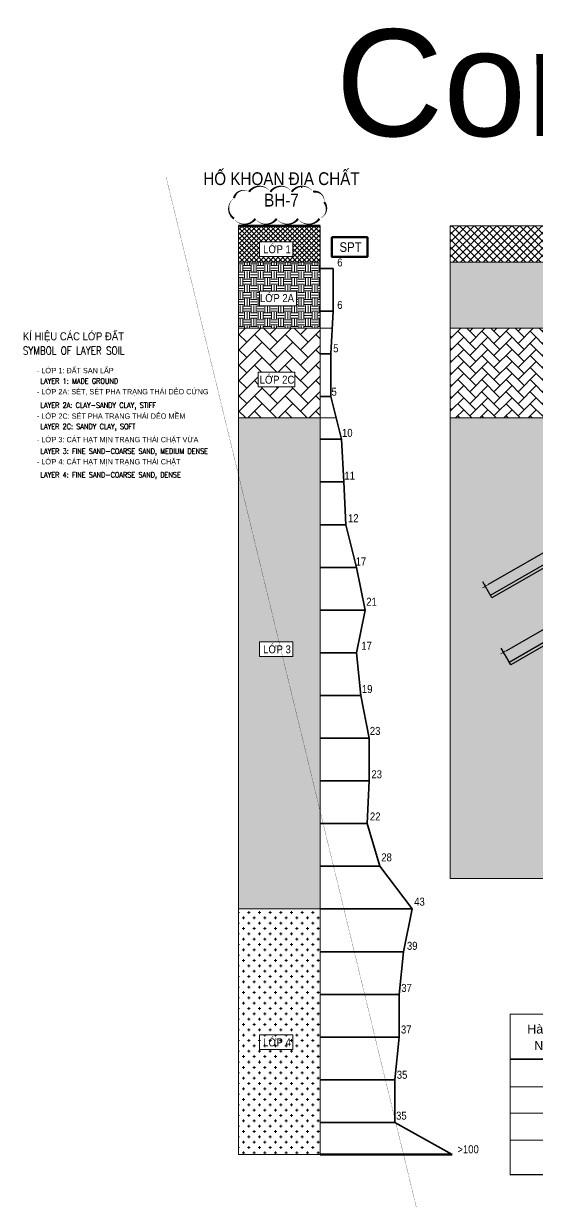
# Model space of a CAD drawing. Header units: millimetres. Extents: x -383953 to 676589, y -101685 to 196247.
# Drawn here: x -193203 to -169142, y 54655 to 110094 of the extents above; entities that cross this region are included whole.
import ezdxf
from ezdxf.enums import TextEntityAlignment as Align

# ---------------------------------------------------------------- set-up
doc = ezdxf.new("R2010")
doc.units = ezdxf.units.MM
doc.layers.get('0').update_dxf_attribs({"lineweight": 20})
doc.layers.get('Defpoints').update_dxf_attribs({"color": 151, "lineweight": 9})
doc.layers.add('Concrete', color=2, linetype='Continuous')
for name, color, linetype, lineweight in [('NDC_S_CONTINUOUS', 3, 'Continuous', 20), ('NDC_S_DIM', 1, 'Continuous', 15), ('NDC_S_ENG TEXT', 2, 'Continuous', 20), ('NDC_S_FOUNDATION NAME', 7, 'Continuous', 20), ('NDC_S_HATCH MATERIAL', 8, 'Continuous', 13), ('NDC_S_LEVEL TEXT', 7, 'Continuous', 20), ('NDC_S_REBAR', 4, 'Continuous', 35), ('NDC_S_VN TEXT', 7, 'Continuous', 20), ('NDC_S_VN TITLE', 6, 'Continuous', 35)]:
    doc.layers.add(name, color=color, linetype=linetype, lineweight=lineweight)
doc.styles.add('ARIAL', font='arial.ttf', dxfattribs={"width": 0.8})
doc.styles.add('NDC_ARIAL', font='arial.ttf', dxfattribs={"width": 0.85})
doc.styles.add('NDC_EN TXT', font='romans.shx', dxfattribs={"width": 0.8})
doc.dimstyles.new('NDC_1-150', dxfattribs={"dimscale": 150, "dimtxt": 2.5, "dimasz": 1, "dimexe": 1.5, "dimexo": 0, "dimgap": 0.8, "dimtad": 1, "dimdec": 0, "dimdsep": 46, "dimtxsty": 'NDC_ARIAL', "dimblk": 'DIMMARK', "dimcen": 49999.938995, "dimdle": 1.5, "dimclrd": 1, "dimclre": 1, "dimclrt": 3, "dimadec": 0, "dimazin": 0, "dimtfac": 1, "dimtdec": 0, "dimtix": 1, "dimtmove": 2, "dimatfit": 3, "dimfxl": 1, "dimarcsym": 0})

# ---------------------------------------------------------------- blocks, each defined once
blk = doc.blocks.new('DIMMARK')
at = {"layer": 'NDC_S_DIM', "color": 1}
blk.add_line((-1.5, 0), (1, 0), dxfattribs=at)
at = {"layer": 'NDC_S_DIM', "color": 2, "const_width": 0.1}
blk.add_lwpolyline([(-0.42, -0.42), (0.42, 0.42)], dxfattribs=at)
blk = doc.blocks.new('*D718')
at = {"layer": 'Defpoints', "color": 0, "transparency": 16777216}
for p in [(-160024, 89729), (-171583, 83752), (-171304, 83266)]:
    blk.add_point(p, dxfattribs=at)
at = {"layer": 'NDC_S_CONTINUOUS', "color": 1, "lineweight": -2, "transparency": 16777216}
for p, q in [((-160024, 89729), (-160415, 90410)), ((-160433, 90140), (-171453, 83827)), ((-171304, 83266), (-171695, 83948))]:
    blk.add_line(p, q, dxfattribs=at)
at = {"layer": 'NDC_S_CONTINUOUS', "color": 1, "lineweight": -2, "transparency": 16777216, "xscale": 150, "yscale": 150, "zscale": 150}
for p, rotation in [((-160303, 90215), 29.8093766951466), ((-171583, 83752), 209.8093766951466)]:
    blk.add_blockref('DIMMARK', p, dxfattribs=dict(at, rotation=rotation))
at = {"layer": 'NDC_S_CONTINUOUS', "color": 3, "transparency": 16777216, "insert": (-166098, 87254), "char_height": 375, "attachment_point": 5, "rotation": 29.8094, "style": 'NDC_ARIAL'}
blk.add_mtext('13000', dxfattribs=at)
blk = doc.blocks.new('*D720')
at = {"layer": 'Defpoints', "color": 0, "transparency": 16777216}
for p in [(-158292, 87129), (-170717, 80649), (-170418, 80132)]:
    blk.add_point(p, dxfattribs=at)
at = {"layer": 'NDC_S_CONTINUOUS', "color": 1, "lineweight": -2, "transparency": 16777216}
for p, q in [((-158292, 87129), (-158703, 87841)), ((-158721, 87571), (-170587, 80724)), ((-170418, 80132), (-170829, 80844))]:
    blk.add_line(p, q, dxfattribs=at)
at = {"layer": 'NDC_S_CONTINUOUS', "color": 1, "lineweight": -2, "transparency": 16777216, "xscale": 150, "yscale": 150, "zscale": 150}
for p, rotation in [((-158591, 87646), 29.98566585290149), ((-170717, 80649), 209.9856658529015)]:
    blk.add_blockref('DIMMARK', p, dxfattribs=dict(at, rotation=rotation))
at = {"layer": 'NDC_S_CONTINUOUS', "color": 3, "transparency": 16777216, "insert": (-164810, 84417), "char_height": 375, "attachment_point": 5, "rotation": 29.9857, "style": 'NDC_ARIAL'}
blk.add_mtext('14000', dxfattribs=at)

msp = doc.modelspace()

# ---------------------------------------------------------------- hatches: boundary and pattern name
at = {"layer": 'Concrete'}
h = msp.add_hatch(dxfattribs=at)
h.set_pattern_fill('ANGLE', color=256, angle=-5)
h.set_pattern_definition([(355, (12133.1084, 323992.339), (0.60878286, 6.95841997), [5.08, -1.905]), (85, (12133.1084, 323992.339), (-6.95841997, 0.60878286), [5.08, -1.905])])
h.paths.add_polyline_path([(-171341.9, 83331.1), (-171266.9, 83201.2), (-159986.9, 89663.8), (-160061.9, 89793.7)])
h = msp.add_hatch(dxfattribs=at)
h.set_pattern_fill('ANGLE', color=256, angle=-5)
h.set_pattern_definition([(355, (13873.803, 321394.6514), (0.60878286, 6.95841997), [5.08, -1.905]), (85, (13873.803, 321394.6514), (-6.95841997, 0.60878286), [5.08, -1.905])])
h.paths.add_polyline_path([(-170456, 80196.7), (-170381, 80066.8), (-158254.9, 87063.8), (-158329.9, 87193.7)])
at = {"layer": 'NDC_S_HATCH MATERIAL'}
h = msp.add_hatch(dxfattribs=at)
h.set_pattern_fill('ANSI37', color=256, scale=50)
h.set_pattern_definition([(45, (-12125.5, 367093.23), (-112.2532, 112.2532), []), (135, (-12125.5, 367093.23), (-112.2532, -112.2532), [])])
h.paths.add_polyline_path([(-183136.6, 100628.7), (-183136.6, 98928.7), (-179313, 98928.7), (-179313, 100628.7)])
h.paths.add_polyline_path([(-182151.2, 99882.3), (-180594.4, 99882.3), (-180594.4, 99189.5), (-182151.2, 99189.5)], flags=16)
h.paths.add_polyline_path([(-182104.5, 99217.2), (-180568.6, 99217.2), (-180568.6, 99931.2), (-182104.5, 99931.2)], flags=24)
h = msp.add_hatch(dxfattribs=at)
h.set_pattern_fill('ANSI37', color=256, scale=2000)
h.set_pattern_definition([(45, (-118000.34, -832037.63), (-176.776695, 176.776695), []), (135, (-118000.34, -832037.63), (-176.776695, -176.776695), [])])
h.paths.add_polyline_path([(-149566.1, 100628.7), (-173222.8, 100628.7), (-173222.8, 98928.7), (-149566.1, 98928.7)])
h = msp.add_hatch(dxfattribs=at)
h.set_pattern_fill('EARTH', color=256, scale=50, angle=90)
h.set_pattern_definition([(90, (-12125.5, 367093.23), (-317.5, 317.5), [317.5, -317.5]), (90, (-12244.56, 367093.23), (-317.5, 317.5), [317.5, -317.5]), (90, (-12363.62, 367093.23), (-317.5, 317.5), [317.5, -317.5]), (180, (-12403.3, 367132.9), (-317.5, -317.5), [317.5, -317.5]), (180, (-12403.3, 367251.98), (-317.5, -317.5), [317.5, -317.5]), (180, (-12403.3, 367371.04), (-317.5, -317.5), [317.5, -317.5])])
h.paths.add_polyline_path([(-183136.6, 98928.7), (-183136.6, 95828.7), (-179313, 95828.7), (-179313, 98928.7)])
h.paths.add_polyline_path([(-180425.8, 97570.3), (-180425.8, 96877.6), (-182151.2, 96877.6), (-182151.2, 97570.3)], flags=16)
h.paths.add_polyline_path([(-182253.3, 96932), (-180419.8, 96932), (-180419.8, 97646), (-182253.3, 97646)], flags=24)
h = msp.add_hatch(dxfattribs=at)
h.set_pattern_fill('EARTH', color=256, scale=1500, angle=90)
h.set_pattern_definition([(90, (-118000.34, -832037.63), (-375, 375), [375, -375]), (90, (-118140.96, -832037.63), (-375, 375), [375, -375]), (90, (-118281.6, -832037.63), (-375, 375), [375, -375]), (180, (-118328.46, -831990.75), (-375, -375), [375, -375]), (180, (-118328.46, -831850.13), (-375, -375), [375, -375]), (180, (-118328.46, -831709.5), (-375, -375), [375, -375])])
h.paths.add_polyline_path([(-149566.1, 98928.7), (-173222.8, 98928.7), (-173222.8, 95828.7), (-149566.1, 95828.7)])
h = msp.add_hatch(dxfattribs=at)
h.set_pattern_fill('AR-HBONE', color=256, scale=5)
h.set_pattern_definition([(45, (-12125.5, 367093.23), (0, 718.4205), [1524, -508]), (135, (-11766.3, 367452.44), (7e-14, 718.4205), [1524, -508])])
h.paths.add_polyline_path([(-183136.6, 95828.7), (-183136.5, 91628.7), (-179313, 91628.7), (-179313, 95828.7)])
h.paths.add_polyline_path([(-180497.2, 93772.9), (-180497.2, 93080.1), (-182216.6, 93080.1), (-182216.6, 93772.9)], flags=16)
h.paths.add_polyline_path([(-182265.3, 93107.8), (-180407.8, 93107.8), (-180407.8, 93821.8), (-182265.3, 93821.8)], flags=24)
h = msp.add_hatch(dxfattribs=at)
h.set_pattern_fill('AR-HBONE', color=256, scale=100)
h.set_pattern_definition([(45, (-118000.34, -832037.63), (0, 565.68542), [1200, -400]), (135, (-117717.5, -831754.8), (4e-14, 565.68542), [1200, -400])])
h.paths.add_polyline_path([(-149566.1, 95828.7), (-173222.8, 95828.7), (-173222.8, 91628.7), (-149566.1, 91628.7)])
h = msp.add_hatch(dxfattribs=at)
h.set_pattern_fill('AR-SAND', color=256, scale=100)
h.set_pattern_definition([(37.5, (412028.73, -515288.48), (-6.299336, 192.682377), [0, -152, 0, -170, 0, -162.5]), (7.5, (412028.73, -515288.48), (176.97767, 282.21461), [0, -82, 0, -137, 0, -52.5]), (327.5, (411905.73, -515288.48), (311.414186, 0.565905), [0, -50, 0, -180, 0, -235]), (317.5, (411905.73, -515288.48), (300.61266, 87.76756), [0, -25, 0, -118, 0, -135])])
h.paths.add_polyline_path([(-179313, 91628.7), (-183136.6, 91628.7), (-183136.6, 68628.7), (-179313, 68628.7)])
h.paths.add_polyline_path([(-180594.4, 81144.1), (-180594.4, 80451.4), (-182151.2, 80451.4), (-182151.2, 81144.1)], flags=16)
h = msp.add_hatch(dxfattribs=at)
h.set_pattern_fill('AR-SAND', color=256, scale=15)
h.set_pattern_definition([(37.5, (-175434.8, 359301.9), (-24.0005, 734.1199), [0, -579.12, 0, -647.7, 0, -619.125]), (7.5, (-175434.8, 359301.9), (674.285, 1075.2377), [0, -312.42, 0, -521.97, 0, -200.025]), (327.5, (-175903.45, 359301.9), (1186.4886, 2.1558), [0, -190.5, 0, -685.8, 0, -895.35]), (317.5, (-175903.5, 359301.9), (1145.3347, 334.394), [0, -95.25, 0, -449.58, 0, -514.35])])
h.paths.add_polyline_path([(-149566.1, 91628.7), (-173222.8, 91628.7), (-173222.8, 70057.8), (-136766.1, 70057.8), (-136766.1, 84328.7), (-148766.1, 84328.7), (-148766.1, 72628.7), (-149566.1, 72628.7)])
h.paths.add_polyline_path([(-166534.5, 86554.8), (-165297.4, 87263.6), (-165681.6, 87934.1), (-166918.7, 87225.3)], flags=24)
h.paths.add_polyline_path([(-165243.9, 83716.5), (-164009, 84429), (-164395.2, 85098.4), (-165630.1, 84385.8)], flags=24)
h.paths.add_polyline_path([(-163514.6, 80920.2), (-162280.5, 81634.1), (-162667.4, 82303), (-163901.5, 81589.1)], flags=24)
h.paths.add_polyline_path([(-161787.4, 79526.9), (-160554.3, 80242.7), (-160942.3, 80911.1), (-162175.3, 80195.3)], flags=24)
h.paths.add_polyline_path([(-143751, 82903.2), (-142572.9, 82903.2), (-142572.9, 83675.9), (-143751, 83675.9)], flags=24)
h.paths.add_polyline_path([(-150520.4, 85920), (-150520.4, 87345.7), (-151293.1, 87345.7), (-151293.1, 85920)], flags=24)
h.paths.add_polyline_path([(-154419.4, 89967.5), (-153184.6, 90680.4), (-153571, 91349.7), (-154805.8, 90636.8)], flags=24)
h.paths.add_polyline_path([(-153433.1, 86737), (-152412.8, 87326), (-152799.2, 87995.2), (-153819.5, 87406.2)], flags=24)
h.paths.add_polyline_path([(-152568.2, 84836.3), (-151548, 85425.4), (-151934.3, 86094.6), (-152954.6, 85505.5)], flags=24)
h.paths.add_polyline_path([(-147047.3, 82903.2), (-145869.2, 82903.2), (-145869.2, 83675.9), (-147047.3, 83675.9)], flags=24)
h = msp.add_hatch(dxfattribs=at)
h.set_pattern_fill('CROSS', color=256, scale=1000)
h.set_pattern_definition([(0, (412028.73, -515288.48), (250, 250), [125, -375]), (90, (412091.23, -515350.98), (-250, 250), [125, -375])])
h.paths.add_polyline_path([(-179313, 68628.7), (-183136.6, 68628.7), (-183136.6, 57128.7), (-179313, 57128.7)])
h.paths.add_polyline_path([(-180594.4, 62735.7), (-180594.4, 62042.9), (-182151.2, 62042.9), (-182151.2, 62735.7)], flags=16)
h.paths.add_polyline_path([(-182104.5, 62070.6), (-180568.6, 62070.6), (-180568.6, 62784.6), (-182104.5, 62784.6)], flags=16)

# ---------------------------------------------------------------- linework, layer by layer
at = {"color": 3}
for p, q in [((-170414.8, 61603.8), (-126738.6, 61603.8)), ((-170414.8, 61578.7), (-126740.3, 61578.7)), ((-170414.8, 60297.9), (-126740.3, 60297.9)), ((-170416.4, 59070.1), (-126741.9, 59070.1)), ((-170414.8, 56184.2), (-126740.3, 56184.2))]:
    msp.add_line(p, q, dxfattribs=at)
at = {"color": 4, "const_width": 50.4}
msp.add_lwpolyline([(-170414.8, 63703.3), (-126736, 63703.3), (-126736, 56184.2), (-170414.8, 56184.2)], close=True, dxfattribs=at)
at = {"layer": 'Concrete'}
msp.add_lwpolyline([(-159986.9, 89663.8), (-171266.9, 83201.2), (-171341.9, 83331.1), (-160061.9, 89793.7)], close=True, dxfattribs=at)
at = {"layer": 'Concrete', "elevation": 0}
msp.add_lwpolyline([(-158254.9, 87063.8), (-170381, 80066.8), (-170456, 80196.7), (-158329.9, 87193.7)], close=True, dxfattribs=at)
at = {"layer": 'NDC_S_CONTINUOUS'}
for p, q in [((-183136, 57428.8), (-183136.6, 100628.8)), ((-183136.6, 57128.7), (-183136.6, 100628.8)), ((-183136.6, 57128.8), (-183136.6, 100628.8)), ((-179313, 57128.7), (-179313, 100628.7)), ((-149566.1, 100628.7), (-173222.8, 100628.7)), ((-173222.8, 100628.7), (-173222.8, 70057.8)), ((-179313, 98928.7), (-183136.6, 98928.7)), ((-173222.8, 98928.7), (-149566.1, 98928.7)), ((-179313, 95828.7), (-183136.6, 95828.7)), ((-179313, 95828.7), (-183136.6, 95828.7)), ((-173222.8, 95828.7), (-149566.1, 95828.7)), ((-179313, 91628.7), (-183136.6, 91628.7)), ((-179313, 91628.7), (-183136.6, 91628.7)), ((-173222.8, 91628.7), (-149566.1, 91628.7)), ((-173222.8, 70057.8), (-136766.1, 70057.8)), ((-179313, 68628.7), (-183136.6, 68628.7)), ((-179313, 57128.7), (-183136.6, 57128.7))]:
    msp.add_line(p, q, dxfattribs=at)
at = {"layer": 'NDC_S_CONTINUOUS', "lineweight": 100}
for p, q in [((-183136.6, 100628.8), (-179313, 100628.7)), ((-179313, 57128.7), (-173138, 57128.7))]:
    msp.add_line(p, q, dxfattribs=at)
at = {"layer": 'NDC_S_CONTINUOUS', "ltscale": 100}
msp.add_line((-170415.2, 57803.2), (-126736, 57803.2), dxfattribs=at)
at = {"layer": 'NDC_S_CONTINUOUS', "lineweight": 100}
msp.add_lwpolyline([(-178771.9, 100093.1), (-177101.5, 100093.1), (-177101.5, 99181.1), (-178771.9, 99181.1)], close=True, dxfattribs=at)
at = {"layer": 'NDC_S_DIM', "ltscale": 100, "const_width": 10}
msp.add_lwpolyline([(-186530, 102910), (-174810, 54660)], dxfattribs=at)
at = {"layer": 'NDC_S_DIM'}
msp.add_lwpolyline([(-183350, 100960, 0, 100, 0.5205671), (-182350, 100960, 0, 100, 0.5205671), (-181350, 100960, 0, 100, 0.5205671), (-180350, 100960, 0, 100, 0.5205671), (-179350, 100960, 0, 100, 0.5205671), (-179127.4, 101737.4, 0, 100, 0.5205671), (-179645.5, 102219.3, 0, 100, 0.5205671), (-180645.5, 102219.3, 0, 100, 0.5205671), (-181645.5, 102219.3, 0, 100, 0.5205671), (-182645.5, 102219.3, 0, 100, 0.5205671), (-183350, 101923.8, 0, 100, 0.5205671)], format="xyseb", close=True, dxfattribs=at)
for points in [[(-182151.2, 99882.3), (-180594.4, 99882.3), (-180594.4, 99189.5), (-182151.2, 99189.5)], [(-182151.2, 97570.3), (-180425.8, 97570.3), (-180425.8, 96877.6), (-182151.2, 96877.6)], [(-182216.6, 93772.9), (-180497.2, 93772.9), (-180497.2, 93080.1), (-182216.6, 93080.1)], [(-182151.2, 81144.1), (-180594.4, 81144.1), (-180594.4, 80451.4), (-182151.2, 80451.4)], [(-182151.2, 62735.7), (-180594.4, 62735.7), (-180594.4, 62042.9), (-182151.2, 62042.9)]]:
    msp.add_lwpolyline(points, close=True, dxfattribs=at)
at = {"layer": 'NDC_S_ENG TEXT', "color": 1}
for p, q in [((-179313, 95828.7), (-178753, 95828.7)), ((-179313, 91628.7), (-178563, 91628.7))]:
    msp.add_line(p, q, dxfattribs=at)
at = {"layer": 'NDC_S_REBAR', "color": 3}
for p, q in [((-179313, 98628.7), (-178713, 98628.7)), ((-178713, 98628.7), (-178713, 96628.7)), ((-179313, 96628.7), (-178713, 96628.7)), ((-178713, 96628.7), (-178813, 94628.7)), ((-179313, 94628.7), (-178813, 94628.7)), ((-178813, 94628.7), (-178813, 92628.7)), ((-179313, 92628.7), (-178813, 92628.7)), ((-178813, 92628.7), (-178313, 90628.7)), ((-179313, 90628.7), (-178313, 90628.7)), ((-178313, 90628.7), (-178213, 88628.7)), ((-179313, 88628.7), (-178213, 88628.7)), ((-178213, 88628.7), (-178113, 86628.7)), ((-179313, 86628.7), (-178113, 86628.7)), ((-178113, 86628.7), (-177613, 84628.7)), ((-179313, 84628.7), (-177613, 84628.7)), ((-177613, 84628.7), (-177213, 82628.7)), ((-179313, 82628.7), (-177213, 82628.7)), ((-177213, 82628.7), (-177613, 80628.7)), ((-179313, 80628.7), (-177613, 80628.7)), ((-177613, 80628.7), (-177413, 78628.7)), ((-179313, 78628.7), (-177413, 78628.7)), ((-177413, 78628.7), (-177013, 76628.7)), ((-179313, 76628.7), (-177013, 76628.7)), ((-177013, 76628.7), (-177013, 74628.7)), ((-179313, 74628.7), (-177013, 74628.7)), ((-177013, 74628.7), (-177113, 72628.7)), ((-179313, 72628.7), (-177113, 72628.7)), ((-177113, 72628.7), (-176513, 70628.7)), ((-179313, 70628.7), (-176513, 70628.7)), ((-176513, 70628.7), (-175013, 68628.7)), ((-179313, 68628.7), (-175013, 68628.7)), ((-175013, 68628.7), (-175413, 66628.7)), ((-179313, 66628.7), (-175413, 66628.7)), ((-175413, 66628.7), (-175613, 64628.7)), ((-179313, 64628.7), (-175613, 64628.7)), ((-175613, 64628.7), (-175613, 62628.7)), ((-179313, 62628.7), (-175613, 62628.7)), ((-175613, 62628.7), (-175813, 60628.7)), ((-179313, 60628.7), (-175813, 60628.7)), ((-175813, 60628.7), (-175813, 58628.7)), ((-179313, 58628.7), (-175813, 58628.7)), ((-175813, 58628.7), (-173138, 57128.7))]:
    msp.add_line(p, q, dxfattribs=at)

# ---------------------------------------------------------------- texts
at = {"color": 4, "style": 'ARIAL'}
msp.add_text('Construction', height=5000, dxfattribs=at).set_placement((-178592, 104828.3))
at = {"color": 3, "style": 'ARIAL'}
for s, p in [('Hàng', (-169615.3, 62796.5)), ('  No.', (-169615.3, 62023.7))]:
    msp.add_text(s, height=419.9, dxfattribs=at).set_placement(p)
at = {"layer": 'NDC_S_FOUNDATION NAME', "style": 'NDC_ARIAL', "width": 0.85}
msp.add_text('SPT', height=450, dxfattribs=at).set_placement((-177890.1, 99631), align=Align.MIDDLE)
at = {"layer": 'NDC_S_LEVEL TEXT', "style": 'NDC_ARIAL', "width": 0.85}
for s, p in [('6', (-178390.9, 98909.6)), ('6', (-178390.9, 96922.5)), ('5', (-178579.9, 94887.4)), ('5', (-178658.9, 92853)), ('10', (-178043.6, 90930.1)), ('11', (-177930.9, 88923.5)), ('12', (-177764.7, 86935.3)), ('17', (-177407, 84903.9)), ('21', (-176908, 83022.1)), ('17', (-177140, 80955.4)), ('19', (-177112, 78930.9)), ('23', (-176739.4, 76969.9)), ('23', (-176667.3, 74937.5)), ('22', (-176736.9, 72964.6)), ('28', (-176204.4, 71046.4)), ('43', (-174661.8, 68971.9)), ('39', (-175003.1, 66903.3)), ('37', (-175268.2, 64931.6)), ('37', (-175284.4, 62984.5)), ('35', (-175478.5, 60864.3)), ('35', (-175511.8, 58948.7)), ('>100', (-172386.2, 57375))]:
    msp.add_text(s, height=375, dxfattribs=at).set_placement(p, align=Align.MIDDLE)
at = {"layer": 'NDC_S_VN TEXT'}
for s, height, style, width, p in [('KÍ HIỆU CÁC LỚP ĐẤT', 375, 'NDC_ARIAL', 0.85, (-193239.4, 95451.6)), ('SYMBOL OF LAYER SOIL', 375, 'NDC_EN TXT', 0.8, (-193239.4, 94779.5)), ('- LỚP 1: ĐẤT SAN LẤP', 250, 'NDC_ARIAL', 0.85, (-192584.7, 93847)), ('LAYER 1: MADE GROUND', 250, 'NDC_EN TXT', 0.8, (-192415.8, 93356.1)), ('- LỚP 2A: SÉT, SÉT PHA TRẠNG THÁI DẺO CỨNG', 250, 'NDC_ARIAL', 0.85, (-192584.7, 92857.9)), ('LAYER 2A: CLAY-SANDY CLAY, STIFF', 250, 'NDC_EN TXT', 0.8, (-192415.8, 92222.3)), ('- LỚP 2C: SÉT PHA TRẠNG THÁI DẺO MỀM', 250, 'NDC_ARIAL', 0.85, (-192584.7, 91713.6)), ('LAYER 2C: SANDY CLAY, SOFT', 250, 'NDC_EN TXT', 0.8, (-192415.8, 91228.3)), ('- LỚP 3: CÁT HẠT MỊN TRẠNG THÁI CHẶT VỪA', 250, 'NDC_ARIAL', 0.85, (-192584.7, 90614.2)), ('LAYER 3: FINE SAND-COARSE SAND, MEDIUM DENSE', 250, 'NDC_EN TXT', 0.8, (-192415.8, 90071.7)), ('- LỚP 4: CÁT HẠT MỊN TRẠNG THÁI CHẶT ', 250, 'NDC_ARIAL', 0.85, (-192584.7, 89576.9)), ('LAYER 4: FINE SAND-COARSE SAND, DENSE', 250, 'NDC_EN TXT', 0.8, (-192415.8, 88963.1))]:
    msp.add_text(s, height=height, dxfattribs=dict(at, style=style, width=width)).set_placement(p, align=Align.MIDDLE_LEFT)
at = {"layer": 'NDC_S_VN TITLE', "style": 'NDC_ARIAL', "width": 0.85}
for s, height, p in [('HỐ KHOAN ĐỊA CHẤT', 600, (-181127.4, 102859.3)), ('BH-7', 600, (-181127.4, 101830.1)), ('LỚP 1', 375, (-181336.6, 99574.2)), ('LỚP 2A', 375, (-181336.6, 97289)), ('LỚP 2C', 375, (-181336.6, 93464.8)), ('LỚP 3', 375, (-181336.6, 80836.1)), ('LỚP 4', 375, (-181336.6, 62427.6))]:
    msp.add_text(s, height=height, dxfattribs=at).set_placement(p, align=Align.MIDDLE)

# ---------------------------------------------------------------- dimensions: what is measured, and where the dimension line sits
at = {"layer": 'NDC_S_CONTINUOUS', "color": 1}
for p1, p2, distance, picture, middle in [((-160024.4, 89728.7), (-171304.4, 83266.1), -560.4, '*D718', (-166097.9, 87254.1)), ((-158292.4, 87128.7, 0), (-170418.5, 80131.8, 0), -597.1, '*D720', (-164809.5, 84417.2, 0))]:
    dim = msp.add_aligned_dim(p1=p1, p2=p2, distance=distance, dimstyle='NDC_1-150', dxfattribs=at)
    dim.commit()
    dim.dimension.update_dxf_attribs({"geometry": picture, "text_midpoint": middle})

doc.saveas('drawing.dxf')
